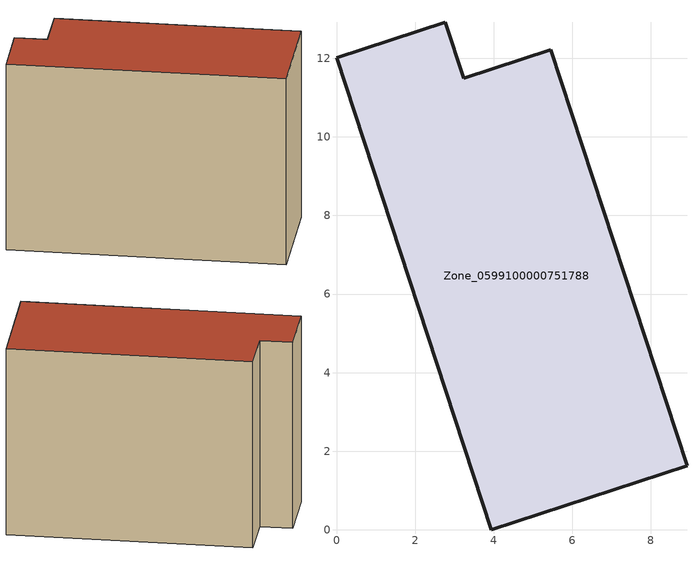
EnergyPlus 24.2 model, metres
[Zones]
Zone_0599100000751788
 floor ground (C_G): 3.94,0 0,12.01 2.77,12.92 3.23,11.49 5.45,12.22 8.92,1.63 z3.68
 wall outside (C_F): 3.23,11.49 2.77,12.92 0,12.01 3.94,0 8.92,1.63 5.45,12.22 3.23,11.49 z3.68:12.79
 roof outside (C_R): 8.92,1.63 5.45,12.22 3.23,11.49 2.77,12.92 0,12.01 3.94,0 z12.79
[BUILDING]
Pand.0599100000751788: North Axis=0; Terrain=City; Loads Convergence Tolerance Value=0.04; Temperature Convergence Tolerance Value=0.4; Solar Distribution=FullExterior; Maximum Number of Warmup Days=25; Minimum Number of Warmup Days=1
[Site:Location]
Rotterdam.The.Hague.AP_ZH_NLD Design_Conditions: Latitude=51.96; Longitude=4.45; Time Zone=1; Elevation=-4.5
[SITE:GROUNDTEMPERATURE:BUILDINGSURFACE]
18, 18, 18, 18, 18, 18, 18, 18, 18, 18, 18, 18
[MATERIAL] Thermal Absorptance=0.9; Solar Absorptance=0.7; Visible Absorptance=0.7
Name | Roughness | Thickness | Conductivity | Density | Specific Heat
G.TI.2006-2014 | MediumSmooth | 0.15 | 0.06 | 540 | 1210
F.TI.2006-2014 | Rough | 0.3 | 0.12 | 1920 | 840
R.TI.2006-2014 | MediumRough | 0.2 | 0.08 | 1500 | 1000
[CONSTRUCTION]
C_G: G.TI.2006-2014
C_F: F.TI.2006-2014
C_R: R.TI.2006-2014
[ZONE]
Zone_0599100000751788: Type=1; Multiplier=1; Ceiling Height=Autocalculate; Volume=Autocalculate; Floor Area=autocalculate; Part of Total Floor Area=Yes
[ZONEINFILTRATION:DESIGNFLOWRATE]
Infil_Zone_0599100000751788: Zone or ZoneList or Space or SpaceList=Zone_0599100000751788; Schedule=AlwaysOn; Design Flow Rate Calculation Method=Flow/Area; Flow Rate per Floor Area=0.0015; Constant Term Coefficient=1; Temperature Term Coefficient=0; Velocity Term Coefficient=0; Velocity Squared Term Coefficient=0
[HVACTEMPLATE:ZONE:IDEALLOADSAIRSYSTEM]
Zone_0599100000751788: Maximum Heating Supply Air Temperature=50; Minimum Cooling Supply Air Temperature=13; Maximum Heating Supply Air Humidity Ratio=0.0156; Minimum Cooling Supply Air Humidity Ratio=0.0077; Heating Limit=NoLimit; Cooling Limit=NoLimit; Dehumidification Control Type=ConstantSensibleHeatRatio; Cooling Sensible Heat Ratio=0.7; Dehumidification Setpoint=60; Humidification Control Type=None; Humidification Setpoint=30; Outdoor Air Method=None; Outdoor Air Flow Rate per Person=0.00944; Outdoor Air Flow Rate per Zone Floor Area=0; Outdoor Air Flow Rate per Zone=0; Demand Controlled Ventilation Type=None; Outdoor Air Economizer Type=NoEconomizer; Heat Recovery Type=None; Sensible Heat Recovery Effectiveness=0.7; Latent Heat Recovery Effectiveness=0.65
[ZONECONTROL:THERMOSTAT]
ThermostatControl_Zone_0599100000751788: Zone or ZoneList=Zone_0599100000751788; Control Type Schedule=DualSetpointControlType; Control 1=Thermostat_Zone_0599100000751788; Temperature Difference Between Cutout And Setpoint=0
[THERMOSTATSETPOINT:DUALSETPOINT]
Thermostat_Zone_0599100000751788: Heating Setpoint Temperature Schedule=HeatingSetpoint_Zone_0599100000751788; Cooling Setpoint Temperature Schedule=CoolingSetpoint_Zone_0599100000751788
[SCHEDULE:COMPACT]
HeatingSetpoint_Zone_0599100000751788: Through: 12/31, For: AllDays, Until: 24:00, 21
CoolingSetpoint_Zone_0599100000751788: Through: 12/31, For: AllDays, Until: 24:00, 24
DualSetpointControlType: Through: 12/31, For: AllDays, Until: 24:00, 4
AlwaysOn: Through: 12/31, For: AllDays, Until: 24:00, 1
